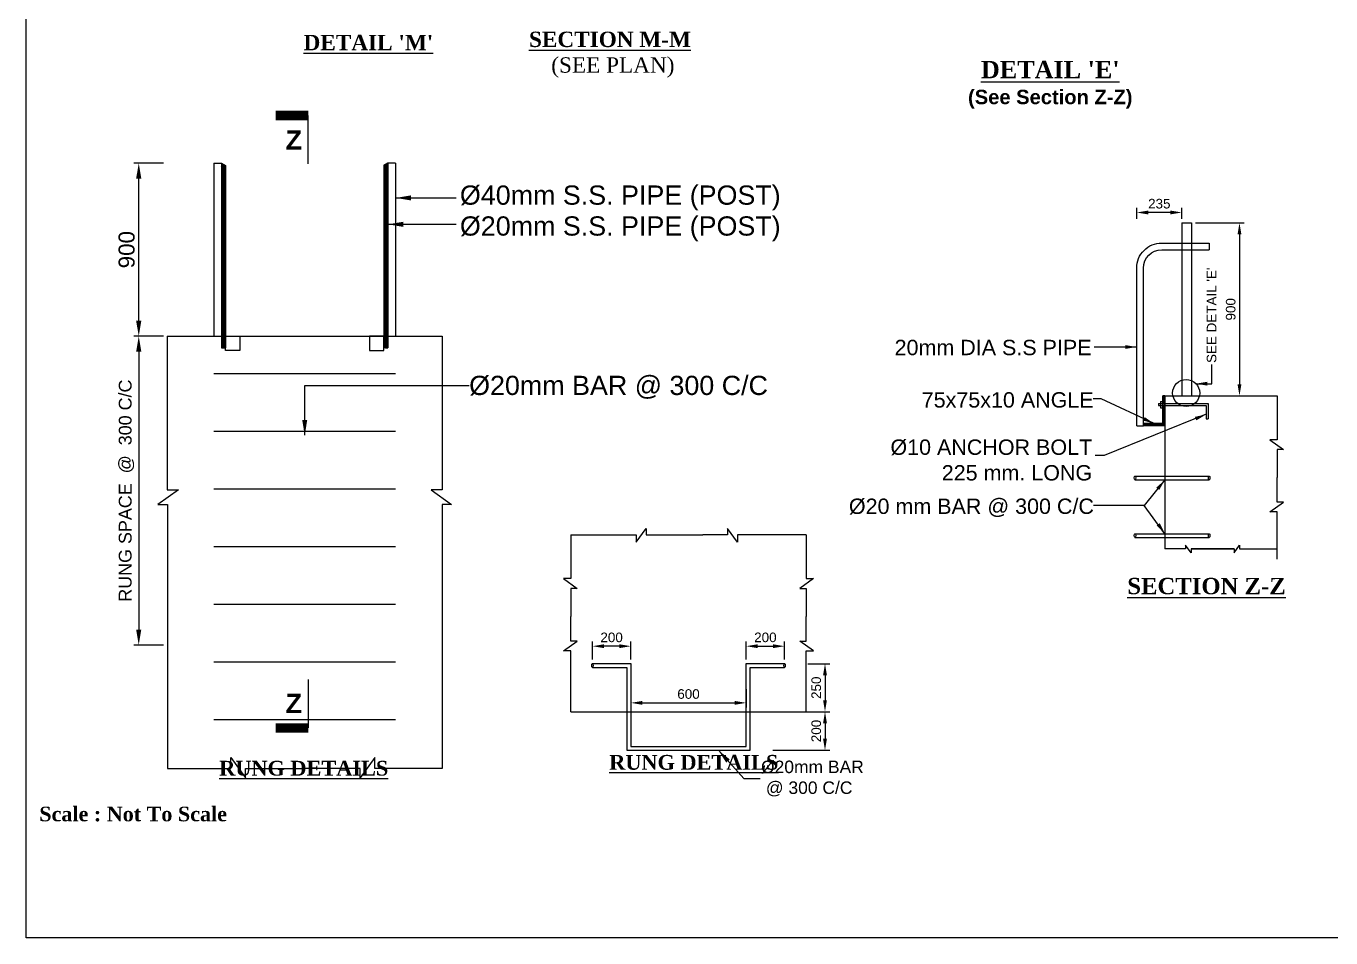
# Model space of a CAD drawing. Extents: x -426260 to 2055400, y -4304674 to -305611.
# Drawn here: x 1252806 to 1259594, y -1913186 to -1908443 of the extents above; entities that cross this region are included whole.
import ezdxf

# ---------------------------------------------------------------- set-up
doc = ezdxf.new("R2010")
doc.units = 0
doc.header["$LTSCALE"] = 300
doc.header["$MEASUREMENT"] = 0
doc.header["$PDMODE"] = 3
doc.layers.get('DEFPOINTS').update_dxf_attribs({"linetype": 'CONTINUOUS'})
doc.layers.add('Dim', color=7, linetype='CONTINUOUS', lineweight=9)
doc.layers.add('ROD', color=1, linetype='CONTINUOUS', lineweight=30)
doc.layers.add('LINE', color=7, linetype='CONTINUOUS')
doc.layers.add('TEXT', color=10, linetype='CONTINUOUS')
doc.styles.add('Arial', font='arial.ttf')
doc.styles.add('DIM', font='isocp3.shx')
doc.styles.add('style1', font='times.ttf')
doc.dimstyles.new('Dim_25', dxfattribs={"dimtxt": 50, "dimasz": 50, "dimexe": 25, "dimexo": 20, "dimgap": 20, "dimtad": 1, "dimdec": 0, "dimzin": 0, "dimdsep": 46, "dimtxsty": 'DIM', "dimcen": 0.09, "dimclrd": 5, "dimclre": 5, "dimclrt": 7, "dimadec": 0, "dimazin": 0, "dimtfac": 1, "dimtdec": 0, "dimtmove": 0, "dimatfit": 3, "dimfxl": 1, "dimtolj": 1, "dimtzin": 0, "dimarcsym": 0})
doc.dimstyles.get("Standard").update_dxf_attribs({"dimtxt": 75, "dimasz": 75, "dimexe": 60, "dimexo": 60, "dimgap": 100, "dimtad": 1, "dimdec": 0, "dimzin": 0, "dimdsep": 46, "dimtxsty": 'style1', "dimcen": 0.09, "dimclrd": 5, "dimclre": 5, "dimadec": 0, "dimazin": 0, "dimtfac": 1, "dimtdec": 0, "dimtofl": 0, "dimtmove": 0, "dimatfit": 3, "dimfxl": 1, "dimtolj": 1, "dimtzin": 0, "dimarcsym": 0})
pattern_1 = [(45, (1163640.97388, -1898423.41755), (-0.08838834765, 0.08838834765), [])]

# ---------------------------------------------------------------- blocks, each defined once
blk = doc.blocks.new('*D774')
at = {"layer": 'DEFPOINTS', "color": 0, "ltscale": 50, "transparency": 16777216}
for p in [(1253540.3, -1910056.3), (1253391.9, -1911663), (1253540.8, -1911663)]:
    blk.add_point(p, dxfattribs=at)
at = {"layer": 'Dim', "color": 5, "lineweight": -2, "ltscale": 50, "transparency": 16777216}
for p, q in [((1253520.3, -1910056.3), (1253366.9, -1910056.3)), ((1253391.9, -1910136.3), (1253391.9, -1911583)), ((1253520.8, -1911663), (1253366.9, -1911663))]:
    blk.add_line(p, q, dxfattribs=at)
at = {"layer": 'Dim', "color": 5, "ltscale": 50, "transparency": 16777216}
for points in [[(1253378.5, -1910136.3), (1253405.2, -1910136.3), (1253391.9, -1910056.3)], [(1253378.5, -1911583), (1253405.2, -1911583), (1253391.9, -1911663)]]:
    blk.add_solid(points, dxfattribs=at)
at = {"layer": 'Dim', "color": 7, "ltscale": 50, "transparency": 16777216, "insert": (1253328.1, -1910859.7), "char_height": 50, "attachment_point": 5, "rotation": 90, "style": 'Arial'}
blk.add_mtext('\\A1;{\\H1.3333x;RUNG SPACE  @  300 C/C}', dxfattribs=at)
blk = doc.blocks.new('*D775')
at = {"layer": 'DEFPOINTS', "color": 0, "ltscale": 50, "transparency": 16777216}
for p in [(1253391.9, -1909156.3), (1253540.3, -1909156.3), (1253540.3, -1910056.3)]:
    blk.add_point(p, dxfattribs=at)
at = {"layer": 'Dim', "color": 5, "lineweight": -2, "ltscale": 50, "transparency": 16777216}
for p, q in [((1253520.3, -1909156.3), (1253366.9, -1909156.3)), ((1253391.9, -1909976.3), (1253391.9, -1909236.3)), ((1253520.3, -1910056.3), (1253366.9, -1910056.3))]:
    blk.add_line(p, q, dxfattribs=at)
at = {"layer": 'Dim', "color": 5, "ltscale": 50, "transparency": 16777216}
for points in [[(1253378.5, -1909236.3), (1253405.2, -1909236.3), (1253391.9, -1909156.3)], [(1253378.5, -1909976.3), (1253405.2, -1909976.3), (1253391.9, -1910056.3)]]:
    blk.add_solid(points, dxfattribs=at)
at = {"layer": 'Dim', "color": 7, "ltscale": 50, "transparency": 16777216, "insert": (1253329.3, -1909606.3), "char_height": 50, "attachment_point": 5, "rotation": 90, "style": 'Arial'}
blk.add_mtext('\\A1;{\\H1.6667x;900}', dxfattribs=at)
blk = doc.blocks.new('*D776')
at = {"layer": 'DEFPOINTS', "color": 0, "ltscale": 50, "transparency": 16777216}
for p in [(1258869, -1909466.6), (1258869, -1910366.4), (1259118.5, -1910366.4)]:
    blk.add_point(p, dxfattribs=at)
at = {"layer": 'Dim', "color": 5, "lineweight": -2, "ltscale": 50, "transparency": 16777216}
for p, q in [((1258889, -1909466.6), (1259143.5, -1909466.6)), ((1259118.5, -1909526.6), (1259118.5, -1910306.4)), ((1258889, -1910366.4), (1259143.5, -1910366.4))]:
    blk.add_line(p, q, dxfattribs=at)
at = {"layer": 'Dim', "color": 5, "ltscale": 50, "transparency": 16777216}
for points in [[(1259108.5, -1909526.6), (1259128.5, -1909526.6), (1259118.5, -1909466.6)], [(1259108.5, -1910306.4), (1259128.5, -1910306.4), (1259118.5, -1910366.4)]]:
    blk.add_solid(points, dxfattribs=at)
at = {"layer": 'Dim', "color": 7, "ltscale": 50, "transparency": 16777216, "insert": (1259073, -1909916.5), "char_height": 50, "attachment_point": 5, "rotation": 90, "style": 'Arial'}
blk.add_mtext('\\A1;900', dxfattribs=at)
blk = doc.blocks.new('*D777')
at = {"layer": 'DEFPOINTS', "color": 0, "ltscale": 50, "transparency": 16777216}
for p in [(1258584, -1909412.9), (1258584, -1909466.6), (1258819, -1909466.6)]:
    blk.add_point(p, dxfattribs=at)
at = {"layer": 'Dim', "color": 5, "lineweight": -2, "ltscale": 50, "transparency": 16777216}
for p, q in [((1258584, -1909446.6), (1258584, -1909387.9)), ((1258759, -1909412.9), (1258644, -1909412.9)), ((1258819, -1909446.6), (1258819, -1909387.9))]:
    blk.add_line(p, q, dxfattribs=at)
at = {"layer": 'Dim', "color": 5, "ltscale": 50, "transparency": 16777216}
for points in [[(1258644, -1909402.9), (1258644, -1909422.9), (1258584, -1909412.9)], [(1258759, -1909402.9), (1258759, -1909422.9), (1258819, -1909412.9)]]:
    blk.add_solid(points, dxfattribs=at)
at = {"layer": 'Dim', "color": 7, "ltscale": 50, "transparency": 16777216, "insert": (1258701.5, -1909367.4), "char_height": 50, "attachment_point": 5, "style": 'Arial'}
blk.add_mtext('\\A1;235', dxfattribs=at)
blk = doc.blocks.new('*D778')
at = {"layer": 'DEFPOINTS', "color": 0, "ltscale": 50, "transparency": 16777216}
for p in [(1255752.1, -1911668.9), (1255752.1, -1911758.9), (1255952.1, -1911758.9)]:
    blk.add_point(p, dxfattribs=at)
at = {"layer": 'Dim', "color": 5, "lineweight": -2, "ltscale": 50, "transparency": 16777216}
for p, q in [((1255752.1, -1911738.9), (1255752.1, -1911643.9)), ((1255952.1, -1911738.9), (1255952.1, -1911643.9)), ((1255892.1, -1911668.9), (1255812.1, -1911668.9))]:
    blk.add_line(p, q, dxfattribs=at)
at = {"layer": 'Dim', "color": 5, "ltscale": 50, "transparency": 16777216}
for points in [[(1255812.1, -1911658.9), (1255812.1, -1911678.9), (1255752.1, -1911668.9)], [(1255892.1, -1911658.9), (1255892.1, -1911678.9), (1255952.1, -1911668.9)]]:
    blk.add_solid(points, dxfattribs=at)
at = {"layer": 'Dim', "color": 7, "ltscale": 50, "transparency": 16777216, "insert": (1255852.1, -1911623.3), "char_height": 50, "attachment_point": 5, "style": 'Arial'}
blk.add_mtext('\\A1;200', dxfattribs=at)
blk = doc.blocks.new('*D779')
at = {"layer": 'DEFPOINTS', "color": 0, "ltscale": 50, "transparency": 16777216}
for p in [(1256752.1, -1911668.9), (1256552.1, -1911758.9), (1256752.1, -1911758.9)]:
    blk.add_point(p, dxfattribs=at)
at = {"layer": 'Dim', "color": 5, "lineweight": -2, "ltscale": 50, "transparency": 16777216}
for p, q in [((1256552.1, -1911738.9), (1256552.1, -1911643.9)), ((1256752.1, -1911738.9), (1256752.1, -1911643.9)), ((1256612.1, -1911668.9), (1256692.1, -1911668.9))]:
    blk.add_line(p, q, dxfattribs=at)
at = {"layer": 'Dim', "color": 5, "ltscale": 50, "transparency": 16777216}
for points in [[(1256612.1, -1911658.9), (1256612.1, -1911678.9), (1256552.1, -1911668.9)], [(1256692.1, -1911658.9), (1256692.1, -1911678.9), (1256752.1, -1911668.9)]]:
    blk.add_solid(points, dxfattribs=at)
at = {"layer": 'Dim', "color": 7, "ltscale": 50, "transparency": 16777216, "insert": (1256652.1, -1911623.3), "char_height": 50, "attachment_point": 5, "style": 'Arial'}
blk.add_mtext('\\A1;200', dxfattribs=at)
blk = doc.blocks.new('*D780')
at = {"layer": 'DEFPOINTS', "color": 0, "ltscale": 50, "transparency": 16777216}
for p in [(1255952.1, -1911872), (1256552.1, -1911872), (1256552.1, -1911963.5)]:
    blk.add_point(p, dxfattribs=at)
at = {"layer": 'Dim', "color": 5, "lineweight": -2, "ltscale": 50, "transparency": 16777216}
for p, q in [((1255952.1, -1911892), (1255952.1, -1911988.5)), ((1256552.1, -1911892), (1256552.1, -1911988.5)), ((1256012.1, -1911963.5), (1256492.1, -1911963.5))]:
    blk.add_line(p, q, dxfattribs=at)
at = {"layer": 'Dim', "color": 5, "ltscale": 50, "transparency": 16777216}
for points in [[(1256012.1, -1911953.5), (1256012.1, -1911973.5), (1255952.1, -1911963.5)], [(1256492.1, -1911953.5), (1256492.1, -1911973.5), (1256552.1, -1911963.5)]]:
    blk.add_solid(points, dxfattribs=at)
at = {"layer": 'Dim', "color": 7, "ltscale": 50, "transparency": 16777216, "insert": (1256252.1, -1911917.9), "char_height": 50, "attachment_point": 5, "style": 'Arial'}
blk.add_mtext('\\A1;600', dxfattribs=at)
blk = doc.blocks.new('*D781')
at = {"layer": 'DEFPOINTS', "color": 0, "ltscale": 50, "transparency": 16777216}
for p in [(1256852.5, -1911760), (1256852.5, -1912010), (1256962.3, -1912010)]:
    blk.add_point(p, dxfattribs=at)
at = {"layer": 'Dim', "color": 5, "lineweight": -2, "ltscale": 50, "transparency": 16777216}
for p, q in [((1256872.5, -1911760), (1256987.3, -1911760)), ((1256962.3, -1911820), (1256962.3, -1911950)), ((1256872.5, -1912010), (1256987.3, -1912010))]:
    blk.add_line(p, q, dxfattribs=at)
at = {"layer": 'Dim', "color": 5, "ltscale": 50, "transparency": 16777216}
for points in [[(1256952.3, -1911820), (1256972.3, -1911820), (1256962.3, -1911760)], [(1256952.3, -1911950), (1256972.3, -1911950), (1256962.3, -1912010)]]:
    blk.add_solid(points, dxfattribs=at)
at = {"layer": 'Dim', "color": 7, "ltscale": 50, "transparency": 16777216, "insert": (1256916.8, -1911885), "char_height": 50, "attachment_point": 5, "rotation": 90, "style": 'Arial'}
blk.add_mtext('\\A1;250', dxfattribs=at)
blk = doc.blocks.new('*D782')
at = {"layer": 'DEFPOINTS', "color": 0, "ltscale": 50, "transparency": 16777216}
for p in [(1256670.8, -1912010), (1256670.8, -1912210), (1256962.3, -1912210)]:
    blk.add_point(p, dxfattribs=at)
at = {"layer": 'Dim', "color": 5, "lineweight": -2, "ltscale": 50, "transparency": 16777216}
for p, q in [((1256690.8, -1912010), (1256987.3, -1912010)), ((1256962.3, -1912070), (1256962.3, -1912150)), ((1256690.8, -1912210), (1256987.3, -1912210))]:
    blk.add_line(p, q, dxfattribs=at)
at = {"layer": 'Dim', "color": 5, "ltscale": 50, "transparency": 16777216}
for points in [[(1256952.3, -1912070), (1256972.3, -1912070), (1256962.3, -1912010)], [(1256952.3, -1912150), (1256972.3, -1912150), (1256962.3, -1912210)]]:
    blk.add_solid(points, dxfattribs=at)
at = {"layer": 'Dim', "color": 7, "ltscale": 50, "transparency": 16777216, "insert": (1256916.8, -1912110), "char_height": 50, "attachment_point": 5, "rotation": 90, "style": 'Arial'}
blk.add_mtext('\\A1;200', dxfattribs=at)

msp = doc.modelspace()

# ---------------------------------------------------------------- hatches: boundary and pattern name
at = {"layer": 'LINE', "lineweight": 9}
h = msp.add_hatch(dxfattribs=at)
h.set_pattern_fill('ANSI31', color=8)
h.set_pattern_definition(pattern_1)
h.paths.add_polyline_path([(1253843.2, -1909167.9), (1253823.2, -1909156.3), (1253823.2, -1910056.3), (1253843.2, -1910056.3)])
h.paths.add_polyline_path([(1253843.2, -1910056.3), (1253823.2, -1910056.3), (1253823.2, -1910117.3), (1253843.2, -1910117.3)])
h = msp.add_hatch(dxfattribs=at)
h.set_pattern_fill('ANSI31', color=8)
h.set_pattern_definition(pattern_1)
h.paths.add_polyline_path([(1254667.7, -1909167.9), (1254687.7, -1909156.3), (1254687.7, -1910056.3), (1254667.7, -1910056.3)])
h.paths.add_polyline_path([(1254667.7, -1910056.3), (1254687.7, -1910056.3), (1254687.7, -1910117.3), (1254667.7, -1910117.3)])
h = msp.add_hatch(dxfattribs=at)
h.set_pattern_fill('ANSI31', color=13)
h.set_pattern_definition([(45, (1163258.86071, -1898752.26564), (-0.08838834765, 0.08838834765), [])])
h.paths.add_polyline_path([(1258731, -1910417.1), (1258719.4, -1910417.1), (1258719.4, -1910428.2), (1258719.4, -1910511.3), (1258619, -1910511.3), (1258619, -1910523.3), (1258731, -1910523.3)])
h.paths.add_polyline_path([(1258731, -1910366.4), (1258719.4, -1910366.4), (1258719.4, -1910407.1), (1258731, -1910407.1)])

# ---------------------------------------------------------------- linework, layer by layer
at = {"layer": 'LINE', "color": 7, "lineweight": 9}
for p, q in [((1253823.2, -1910117.3), (1253843.2, -1910117.3)), ((1254687.7, -1910117.3), (1254667.7, -1910117.3)), ((1255640.6, -1912010), (1256863.6, -1912010))]:
    msp.add_line(p, q, dxfattribs=at)
at = {"layer": 'LINE', "color": 1, "lineweight": 9}
for p, q in [((1258731, -1910366.4), (1258719.4, -1910366.4)), ((1258719.4, -1910366.4), (1258719.4, -1910511.3)), ((1258731, -1910523.3), (1258731, -1910366.4)), ((1258719.4, -1910511.3), (1258619, -1910511.3))]:
    msp.add_line(p, q, dxfattribs=at)
at = {"layer": 'LINE', "color": 4, "lineweight": 9}
msp.add_line((1258584, -1910523.3), (1258619, -1910523.3), dxfattribs=at)
at = {"layer": 'LINE'}
msp.add_lwpolyline([(1266304.4, -1913186.2), (1252805.9, -1913186.2), (1252805.9, -1903640.8), (1266304.4, -1903640.8)], close=True, dxfattribs=at)
at = {"layer": 'LINE', "color": 6, "lineweight": 9}
for points in [[(1254273.5, -1908908.1, 50, 50, 0), (1254103.7, -1908908.1, 0, 0, 0)], [(1254273.5, -1912094.3, 50, 50, 0), (1254103.7, -1912094.3, 0, 0, 0)]]:
    msp.add_lwpolyline(points, format="xyseb", dxfattribs=at)
for points in [[(1254273.5, -1909160.6), (1254273.5, -1908908.1)], [(1254273.5, -1911841.9), (1254273.5, -1912094.3)]]:
    msp.add_lwpolyline(points, dxfattribs=at)
at = {"layer": 'LINE', "color": 7, "lineweight": 9}
for points in [[(1253783.2, -1909156.3), (1253823.2, -1909156.3)], [(1253783.2, -1909156.3), (1253783.2, -1910056.3)], [(1253823.2, -1909156.3), (1253823.2, -1910117.3)], [(1253823.2, -1909156.3), (1253843.2, -1909167.9)], [(1253843.2, -1909167.9), (1253843.2, -1910117.3)], [(1254687.7, -1909156.3), (1254667.7, -1909167.9)], [(1254667.7, -1909167.9), (1254667.7, -1910117.3)], [(1254727.7, -1909156.3), (1254687.7, -1909156.3)], [(1254687.7, -1909156.3), (1254687.7, -1910117.3)], [(1254727.7, -1909156.3), (1254727.7, -1910056.3)], [(1253540.3, -1910056.3), (1254970.7, -1910056.3)]]:
    msp.add_lwpolyline(points, dxfattribs=at)
at = {"layer": 'LINE', "color": 0, "lineweight": 9}
for points in [[(1258819, -1909466.6), (1258819, -1910366.4)], [(1258819, -1909466.6), (1258869, -1909466.6)], [(1258869, -1909466.6), (1258869, -1910366.4)], [(1258731, -1910366.4), (1259315, -1910366.4)], [(1258731, -1910366.4), (1258731, -1911162.3)]]:
    msp.add_lwpolyline(points, dxfattribs=at)
at = {"layer": 'LINE', "color": 4, "lineweight": 9}
for points in [[(1258584, -1910523.3), (1258584, -1909701.9, -0.414214), (1258714, -1909571.9), (1258961, -1909573)], [(1258619, -1910523.3), (1258619, -1909701.9, -0.413987), (1258713.9, -1909606.9), (1258960.8, -1909608)]]:
    msp.add_lwpolyline(points, format="xyb", dxfattribs=at)
msp.add_lwpolyline([(1258961, -1909573), (1258961, -1909608)], dxfattribs=at)
at = {"layer": 'LINE', "color": 5, "lineweight": 9}
for points in [[(1253540.3, -1910056.3), (1253540.3, -1910856.2), (1253598.4, -1910856.2), (1253492, -1910932.4), (1253540.8, -1910932.4), (1253540.8, -1912305.3)], [(1254970.7, -1910056.3), (1254970.7, -1910856.2), (1254912.5, -1910856.2), (1255019, -1910932.4), (1254970.1, -1910932.4), (1254970.1, -1912305.3)], [(1259315, -1910366.4), (1259315, -1910594.8), (1259276.2, -1910594.8), (1259347.2, -1910645.6), (1259314.6, -1910645.6), (1259314.6, -1910791.3)], [(1259315, -1911216.3), (1259315, -1910970.6), (1259276.2, -1910970.6), (1259347.2, -1910919.8), (1259314.6, -1910919.8), (1259314.6, -1910791.3)], [(1255640.6, -1911089.2), (1255640.6, -1911317.6), (1255601.8, -1911317.6), (1255672.8, -1911368.3), (1255640.2, -1911368.3), (1255640.2, -1911514.1)], [(1255640.6, -1911089.2), (1255980.6, -1911089.2), (1255980.6, -1911128), (1256031.4, -1911057), (1256031.4, -1911089.6), (1256327.1, -1911089.6)], [(1256863.6, -1911089.2), (1256506.4, -1911089.2), (1256506.4, -1911128), (1256455.6, -1911057), (1256455.6, -1911089.6), (1256327.1, -1911089.6)], [(1256863.6, -1911089.2), (1256863.6, -1911317.6), (1256902.4, -1911317.6), (1256831.5, -1911368.3), (1256864, -1911368.3), (1256864, -1911514.1)], [(1259090.7, -1911162.1), (1258866.4, -1911162.1), (1258866.4, -1911183.8), (1258837.9, -1911144), (1258837.9, -1911162.3), (1258731, -1911162.3)], [(1258866.4, -1911162.1), (1259090.7, -1911162.1), (1259090.7, -1911183.8), (1259119.1, -1911144), (1259119.1, -1911162.3), (1259315, -1911162.3)], [(1255640.6, -1912010), (1255640.6, -1911693.4), (1255601.8, -1911693.4), (1255672.8, -1911642.6), (1255640.2, -1911642.6), (1255640.2, -1911514.1)], [(1256863.6, -1912010), (1256863.6, -1911693.4), (1256902.4, -1911693.4), (1256831.5, -1911642.6), (1256864, -1911642.6), (1256864, -1911514.1)], [(1253540.8, -1912305.3), (1253870.6, -1912305.3), (1253870.6, -1912247.2), (1253946.8, -1912353.6), (1253946.8, -1912304.8), (1254246.6, -1912304.8)], [(1254970.1, -1912305.3), (1254620.7, -1912305.3), (1254620.7, -1912247.2), (1254544.5, -1912353.6), (1254544.5, -1912304.8), (1254246.6, -1912304.8)]]:
    msp.add_lwpolyline(points, dxfattribs=at)
at = {"layer": 'LINE', "color": 3, "lineweight": 9}
for points in [[(1253918.2, -1910131.3), (1253843.2, -1910131.3), (1253843.2, -1910056.3), (1253918.2, -1910056.3)], [(1254592.7, -1910131.3), (1254667.7, -1910131.3), (1254667.7, -1910056.3), (1254592.7, -1910056.3)]]:
    msp.add_lwpolyline(points, close=True, dxfattribs=at)
for points in [[(1253783.2, -1910251), (1254727.7, -1910251)], [(1253783.2, -1910551), (1254727.7, -1910551)], [(1253783.2, -1910851), (1254727.7, -1910851)], [(1253783.2, -1911151), (1254727.7, -1911151)], [(1253783.2, -1911451), (1254727.7, -1911451)], [(1253783.2, -1911751), (1254727.7, -1911751)], [(1253783.2, -1912051), (1254727.7, -1912051)]]:
    msp.add_lwpolyline(points, dxfattribs=at)
at = {"layer": 'LINE', "color": 1, "lineweight": 9}
for points in [[(1258731, -1910523.3), (1258619, -1910523.3)], [(1258574.7, -1910783.6), (1258960.7, -1910783.6)], [(1258574.7, -1910803.6), (1258960.7, -1910803.6)], [(1258574.7, -1911083.6), (1258960.7, -1911083.6)], [(1258574.7, -1911103.6), (1258960.7, -1911103.6)], [(1255752.1, -1911758.9), (1255952.1, -1911758.9), (1255952.1, -1912079.9), (1255952.1, -1912190), (1256552.1, -1912190), (1256552.1, -1912079.9), (1256552.1, -1911758.9), (1256752.1, -1911758.9)], [(1255752.1, -1911778.9), (1255932.1, -1911778.9), (1255932.1, -1912079.9), (1255932.1, -1912210), (1256572.1, -1912210), (1256572.1, -1912079.9), (1256572.1, -1911778.9), (1256752.1, -1911778.9)], [(1255952.1, -1912010), (1256552.1, -1912010)]]:
    msp.add_lwpolyline(points, dxfattribs=at)
at = {"layer": 'LINE', "color": 3, "lineweight": 9}
msp.add_circle((1258841.3, -1910351.9), 70.3, dxfattribs=at)
at = {"layer": 'LINE', "color": 1, "lineweight": 9}
for centre, ratio in [((1258574.7, -1910793.6), 0.403639), ((1258960.7, -1910793.6), 0.403639), ((1258574.7, -1911093.6), 0.403639), ((1258960.7, -1911093.6), 0.403639), ((1255752.1, -1911768.9), 0.371892), ((1256752.1, -1911768.9), 0.371892)]:
    msp.add_ellipse(centre, major_axis=(0, 10), ratio=ratio, dxfattribs=at)
at = {"layer": 'ROD', "lineweight": 9}
for p, q in [((1258698.1, -1910407.1), (1258698.1, -1910417.1)), ((1258707.9, -1910395.9), (1258719.4, -1910395.9)), ((1258707.9, -1910428.2), (1258719.4, -1910428.2)), ((1258946, -1910485.5), (1258956, -1910485.5))]:
    msp.add_line(p, q, dxfattribs=at)
for points in [[(1258698.1, -1910407.1), (1258956, -1910407.1)], [(1258698.1, -1910417.1), (1258946, -1910417.1)], [(1258707.9, -1910395.9), (1258707.9, -1910428.2)], [(1258946, -1910417.1), (1258946, -1910485.5)], [(1258956, -1910407.1), (1258956, -1910485.5)]]:
    msp.add_lwpolyline(points, dxfattribs=at)
at = {"layer": 'ROD', "color": 1, "lineweight": 9}
msp.add_lwpolyline([(1258719.4, -1910428.2), (1258719.4, -1910388.4)], dxfattribs=at)

# ---------------------------------------------------------------- texts
at = {"layer": 'LINE', "color": 6, "attachment_point": 5}
for s, insert, char_height, width in [('{\\fTimes New Roman|b1|i0|c0|p18;\\LSECTION M-M\\P\\fTimes New Roman|b0|i0|c0|p18;\\l\\C7; (SEE PLAN)}', (1255843.5, -1908592), 80, 2046.856), ("{\\fTimes New Roman|b1|i0|c0|p18;\\LDETAIL 'M'}", (1254586.8, -1908529), 80, 2046.856), ("{\\fTimes New Roman|b1|i0|c0|p18;\\H0.78125x;\\LDETAIL 'E'\\H1.0833x;\\P\\fArial|b1|i0|c0|p34;\\H0.76923x;\\l\\C0;(See Section Z-Z)}", (1258134.2, -1908748.4), 115.2, 1608.775), ('{\\fTimes New Roman|b1|i0|c0|p18;\\LSECTION Z-Z}', (1258947.1, -1911356.5), 85, 1072.517), ('{\\fTimes New Roman|b1|i0|c0|p18;\\LRUNG DETAILS}', (1254250.5, -1912304.1), 76.8, 1072.517), ('{\\fTimes New Roman|b1|i0|c0|p18;\\LRUNG DETAILS}', (1256279.6, -1912273.5), 76.8, 1072.517)]:
    msp.add_mtext(s, dxfattribs=dict(at, insert=insert, char_height=char_height, width=width))
at = {"layer": 'LINE', "color": 0, "attachment_point": 4}
for s, insert, char_height, width in [('{\\fArial|b1|i0|c0|p34;Z}', (1254156.2, -1909036), 100, 1521.805), ('{\\fArial|b0|i0|c0|p34;%%C40mm S.S. PIPE (POST)}', (1255062.9, -1909337.5), 100, 2232.711), ('{\\fArial|b0|i0|c0|p34;%%C20mm S.S. PIPE (POST)}', (1255062.9, -1909498.2), 100, 1897.065), ('\\pxqr;{\\fArial|b0|i0|c0|p34;20mm DIA S.S PIPE}', (1257288.6, -1910115.7), 80, 1060.453), ('{\\fArial|b0|i0|c0|p34;%%C20mm BAR @ 300 C/C}', (1255110.9, -1910322.3), 100, 1931.59), ('{\\fArial|b0|i0|c0|p34;75x75x10 ANGLE}', (1257465.5, -1910388.2), 80, 915.978), ('\\pxqr;{\\fArial|b0|i0|c0|p34;%%C10 ANCHOR BOLT\\P225 mm. LONG}', (1257214.3, -1910700.8), 80, 1137.865), ('{\\fArial|b0|i0|c0|p34;%%C20 mm BAR @ 300 C/C}', (1257086.6, -1910949), 80, 1302.275), ('{\\fArial|b1|i0|c0|p34;Z}', (1254156.2, -1911966.5), 100, 1521.805), ('{\\fArial|b0|i0|c0|p34;%%C20mm BAR\\P @ 300 C/C}', (1256629.4, -1912357.2), 65, 952.642)]:
    msp.add_mtext(s, dxfattribs=dict(at, insert=insert, char_height=char_height, width=width))
at = {"layer": 'LINE', "color": 0, "insert": (1258973.6, -1910195.6), "char_height": 50, "width": 538.69, "attachment_point": 4, "rotation": 90}
msp.add_mtext("{\\fArial|b0|i0|c0|p34;SEE DETAIL 'E'}", dxfattribs=at)
at = {"layer": 'TEXT', "color": 0, "linetype": 'ByBlock', "insert": (1252874.6, -1912503.6), "char_height": 76.066, "width": 1410.159, "attachment_point": 1, "style": 'Arial'}
msp.add_mtext('{\\fTimes New Roman|b1|i0|c0|p18;Scale : Not To Scale}', dxfattribs=at)

# ---------------------------------------------------------------- dimensions: what is measured, and where the dimension line sits
at = {"layer": 'Dim', "ltscale": 50}
for base, p2, text, picture, middle in [((1253391.9, -1909156.3), (1253540.3, -1909156.3), '{\\H1.6667x;<>}', '*D775', (1253329.3, -1909606.3)), ((1253391.9, -1911663), (1253540.8, -1911663), '{\\H1.3333x;RUNG SPACE  @  300 C/C}', '*D774', (1253328.1, -1910859.7))]:
    dim = msp.add_linear_dim(base=base, p1=(1253540.3, -1910056.3), p2=p2, angle=90, text=text, dimstyle='Dim_25', override={"dimasz": 80, "dimtxsty": 'Arial'}, dxfattribs=at)
    dim.commit()
    dim.dimension.update_dxf_attribs({"geometry": picture, "text_midpoint": middle})
for base, p1, p2, picture, middle in [((1258584, -1909412.9), (1258819, -1909466.6), (1258584, -1909466.6), '*D777', (1258701.5, -1909367.4)), ((1255752.1, -1911668.9), (1255952.1, -1911758.9), (1255752.1, -1911758.9), '*D778', (1255852.1, -1911623.3)), ((1256752.1, -1911668.9), (1256552.1, -1911758.9), (1256752.1, -1911758.9), '*D779', (1256652.1, -1911623.3)), ((1256552.1, -1911963.5), (1255952.1, -1911872), (1256552.1, -1911872), '*D780', (1256252.1, -1911917.9))]:
    dim = msp.add_linear_dim(base=base, p1=p1, p2=p2, dimstyle='Dim_25', override={"dimasz": 60, "dimtxsty": 'Arial'}, dxfattribs=at)
    dim.commit()
    dim.dimension.update_dxf_attribs({"geometry": picture, "text_midpoint": middle})
for base, p1, p2, picture, middle in [((1259118.5, -1910366.4), (1258869, -1909466.6), (1258869, -1910366.4), '*D776', (1259073, -1909916.5)), ((1256962.3, -1912010), (1256852.5, -1911760), (1256852.5, -1912010), '*D781', (1256916.8, -1911885)), ((1256962.3, -1912210), (1256670.8, -1912010), (1256670.8, -1912210), '*D782', (1256916.8, -1912110))]:
    dim = msp.add_linear_dim(base=base, p1=p1, p2=p2, angle=90, dimstyle='Dim_25', override={"dimasz": 60, "dimtxsty": 'Arial'}, dxfattribs=at)
    dim.commit()
    dim.dimension.update_dxf_attribs({"geometry": picture, "text_midpoint": middle})

# ---------------------------------------------------------------- leaders
for points, override in [([(1254729, -1909337.1), (1255043.3, -1909337.1)], {"dimasz": 80, "dimtxsty": 'Arial'}), ([(1254687.7, -1909474.5), (1255043.3, -1909474.5)], {"dimasz": 80, "dimtxsty": 'Arial'}), ([(1258584, -1910112.6), (1258363.3, -1910112.6)], {"dimasz": 60, "dimtxsty": 'Arial'}), ([(1258890.9, -1910303.4), (1258975.2, -1910303.4), (1258975.2, -1910203.8)], {"dimasz": 60, "dimtxsty": 'Arial'}), ([(1254255.5, -1910571.8), (1254255.5, -1910313.7), (1255110.9, -1910313.7)], {"dimasz": 80, "dimtxsty": 'Arial'}), ([(1258675, -1910511.3), (1258398.7, -1910382.5), (1258357.6, -1910382.5)], {"dimasz": 60, "dimtxsty": 'Arial'}), ([(1258946, -1910462.7), (1258415.5, -1910677.7), (1258368.4, -1910677.8)], {"dimasz": 60, "dimtxsty": 'Arial'}), ([(1258731, -1910803.6), (1258623.6, -1910936.3), (1258358.8, -1910936.3)], {"dimasz": 60, "dimtxsty": 'Arial'}), ([(1258731, -1911083.6), (1258623.6, -1910936.3), (1258358.8, -1910936.3)], {"dimasz": 60, "dimtxsty": 'Arial'})]:
    msp.add_leader(points, dimstyle='Dim_25', override=override, dxfattribs=at)
at = {"layer": 'LINE', "color": 5, "lineweight": 9}
msp.add_leader([(1256407.5, -1912210), (1256539.4, -1912357.8), (1256624.9, -1912357.8)], dimstyle='Standard', override={"dimtad": 0, "dimfxl": 7}, dxfattribs=at)

doc.saveas('drawing.dxf')
